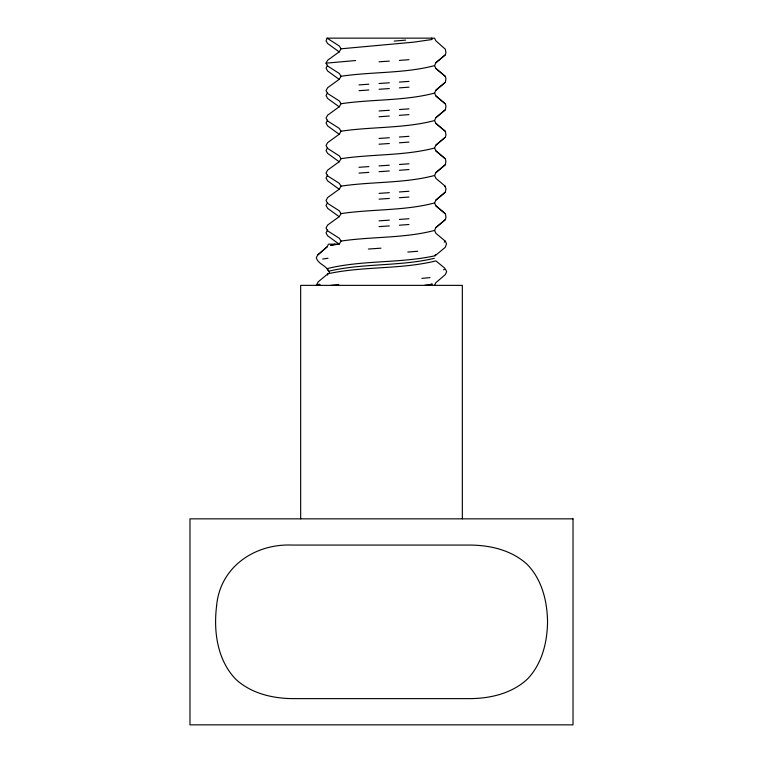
<?xml version="1.0" encoding="UTF-8"?>
<svg xmlns="http://www.w3.org/2000/svg" width="763" height="763" viewBox="0 0 763 763"><rect width="100%" height="100%" fill="white"/><g stroke="black" fill="none" stroke-linecap="round" stroke-linejoin="round"><path stroke-width="1.14" d="M434.309 258.323C399.793 266.525 363.207 262.997 328.691 271.199C326.144 265.352 318.076 264.151 316.302 257.78L317.627 255.1L327.232 246.735L328.443 244.16L339.154 244.16L341.042 241.079L339.297 238.285L327.623 230.836L326.03 227.965L327.623 225.056L339.297 216.597L341.042 213.611L339.297 210.817L327.623 203.368L326.03 200.497L327.623 197.588L339.297 189.129L341.042 186.143L339.297 183.349L327.623 175.9L326.03 173.029L327.623 170.12L339.297 161.661L341.042 158.675L339.297 155.881L327.623 148.432L326.03 145.561L327.623 142.652L339.297 134.193L341.042 131.207L339.297 128.413L327.623 120.964L326.03 118.093L327.623 115.184L339.297 106.725L341.042 103.739C372.001 99.104 404.39 101.059 434.557 93.086L435.911 90.196L445.392 82.242L445.926 78.684L445.392 76.462L435.911 68.508L434.557 65.618L435.911 62.728L445.392 54.774L445.935 52.552L445.315 49.204L435.749 40.706L434.557 38.15L327.108 38.15L326.049 40.935L327.623 43.52L339.297 51.979M341.042 186.143C372.001 181.508 404.39 183.463 434.557 175.49L435.911 172.6L445.392 164.646L445.888 161.088L445.392 158.866L435.911 150.912L434.557 148.022L435.911 145.132L445.392 137.178L445.974 134.956L445.392 131.398L435.911 123.444L434.557 120.554L435.911 117.664L445.392 109.71L445.964 106.152L445.392 103.93L435.911 95.976L434.557 93.086M341.042 213.611C372.001 208.976 404.39 210.931 434.557 202.958L435.911 200.068L445.392 192.114L445.983 188.556L444.562 185.628M341.042 241.079C372.001 236.444 404.39 238.399 434.557 230.426L435.911 227.536L445.392 219.582L445.974 217.36L445.392 213.802L435.911 205.848L434.557 202.958M327.518 275.061L327.88 273.774C363.322 266.029 400.766 269.587 435.892 260.898L444.638 268.071M329.463 272.486L327.108 268.624C362.234 259.935 399.678 263.493 435.12 255.748L435.482 254.46M434.557 285.362L435.768 282.787L445.392 274.518L446.651 271.628L445.325 268.929L443.532 269.797M341.042 103.739L339.297 100.945L327.623 93.496L326.03 90.625L327.623 87.716L339.297 79.257L341.042 76.271L339.297 73.477L327.623 66.028L326.03 63.157L327.623 60.248L339.297 51.789L341.042 48.803L413.889 42.146L432.116 39.485L431.515 38.15M316.264 285.362L318.152 281.9L327.88 273.774M327.623 65.208L326.03 68.079L327.623 70.988L339.297 79.447M327.623 92.676L326.03 95.547L327.623 98.456L339.297 106.915M327.623 120.144L326.03 123.015L327.623 125.924L339.297 134.383M327.623 147.612L326.03 150.483L327.623 153.392L339.297 161.851M327.623 175.08L326.03 177.951L327.623 180.86L339.297 189.319M327.623 202.548L326.03 205.419L327.623 208.328L339.297 216.787M327.623 230.016L326.03 232.887L327.623 235.796L339.154 244.16M317.627 255.1L327.232 246.735M445.392 54.774L435.911 62.728M445.392 109.71L435.911 117.664M445.392 137.178L435.911 145.132M435.911 90.196L445.392 82.242M435.911 172.6L445.392 164.646M435.911 200.068L445.392 192.114M435.911 227.536L445.392 219.582M435.12 255.748L445.172 247.412L446.517 243.931L445.392 241.261L435.911 233.316L434.557 230.426M317.37 285.362L319.077 284.094L320.546 285.362M444.18 242.129L445.392 241.261M434.557 65.618C404.39 73.591 372.001 71.636 341.042 76.271M434.557 120.554C404.39 128.527 372.001 126.572 341.042 131.207M434.557 148.022C404.371 155.919 371.982 153.983 341.042 158.675M334.9 244.16L330.703 245.448L338.543 244.16M428.1 285.362L432.297 284.074L424.457 285.362M322.682 259.029L327.995 258.256M326.03 63.157L355.634 60.535M331.066 285.362L338.762 284.589M421.891 278.39L429.989 277.618M394.213 41.097L405.678 40.115M407.824 252.057L417.676 251.285M399.383 60.401L408.978 59.695M399.383 82.089L408.978 81.383M399.383 87.869L408.978 87.163M399.383 109.557L408.978 108.851M399.383 115.337L408.978 114.631M399.383 137.025L408.978 136.319M399.383 142.805L408.978 142.099M399.383 164.493L408.978 163.787M399.383 170.273L408.978 169.567M399.383 191.961L408.978 191.255M399.383 197.741L408.978 197.035M399.383 219.429L408.978 218.723M399.383 225.209L408.978 224.503M359.001 84.903L368.872 84.197M359.001 90.683L368.872 89.977M359.001 167.307L368.872 166.601M359.001 173.087L368.872 172.381M379.068 61.803L389.33 61.107M379.068 83.501L389.33 82.795M379.068 89.271L389.33 88.575M379.068 110.969L389.33 110.263M379.068 116.739L389.33 116.043M379.068 138.437L389.33 137.731M379.068 144.207L389.33 143.511M379.068 165.905L389.33 165.199M379.068 171.675L389.33 170.979M379.068 193.373L389.33 192.667M379.068 199.143L389.33 198.447M379.068 220.841L389.33 220.135M379.068 226.611L389.33 225.915M368.386 249.043L380.928 248.175M327.108 38.15L339.297 46.009L341.042 48.803M435.911 68.508L445.392 76.462M435.911 95.976L445.392 103.93M435.911 123.444L445.392 131.398M435.911 150.912L445.392 158.866M445.392 186.334L435.911 178.38L434.557 175.49M435.911 205.848L445.392 213.802M462.34 518.84L462.34 285.362L300.66 285.362L300.66 518.84M216.597 605.841C213.449 631.363 217.217 659.804 235.633 679.118C250.846 693.271 271.943 698.345 292.229 698.622L470.771 698.622C491.057 698.345 512.154 693.271 527.367 679.118C542.035 663.905 547.262 642.446 547.548 621.845C547.262 601.244 542.035 579.785 527.367 564.572C512.154 550.419 491.057 545.345 470.771 545.068L292.229 545.068C254.918 543.466 220.04 566.861 216.597 605.841M573.023 518.84L189.977 518.84L189.977 724.85L573.023 724.85L573.023 518.84"/></g></svg>
